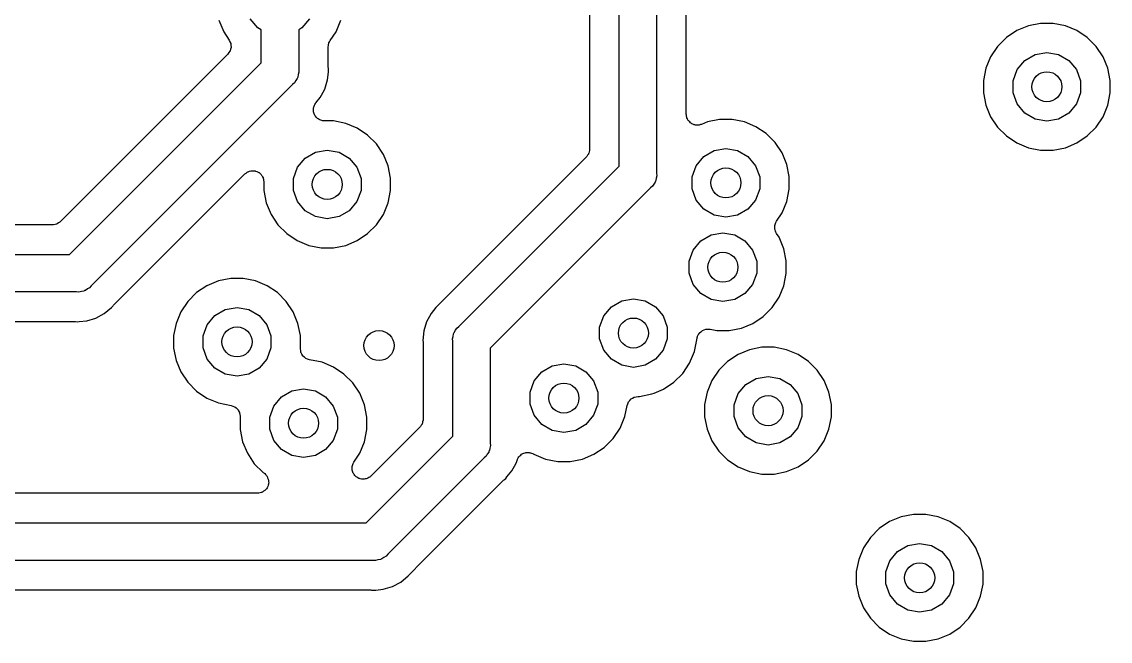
# Model space of a CAD drawing. Extents: x 91.4 to 190.2, y -113.9 to -59.9.
# Drawn here: x 131.74 to 146.46, y -97.3 to -88.92 of the extents above; entities that cross this region are included whole.
import ezdxf

# ---------------------------------------------------------------- set-up
doc = ezdxf.new("R2010")
doc.units = 0
doc.header["$MEASUREMENT"] = 0
doc.layers.add('BLACK', color=7, linetype='CONTINUOUS')

msp = doc.modelspace()

# ---------------------------------------------------------------- linework, layer by layer
at = {"layer": 'BLACK', "linetype": 'CONTINUOUS'}
for p, q in [((139.816, -90.8748), (139.816, -88.0113)), ((140.324, -88.0113), (140.324, -90.9689)), ((139.416, -88.2396), (139.416, -90.647)), ((140.724, -90.1697), (140.724, -88.2396)), ((134.932, -89.0056), (134.828, -88.8821)), ((135.632, -88.8821), (135.528, -89.0056)), ((134.406, -88.9), (134.47, -89.056)), ((134.976, -89.0313), (134.932, -89.0056)), ((134.976, -89.4748), (134.976, -89.0313)), ((135.528, -89.0056), (135.484, -89.0313)), ((135.484, -89.0313), (135.484, -89.5689)), ((135.99, -89.056), (136.054, -88.9)), ((145.194, -89.0404), (145.054, -89.1342)), ((145.35, -88.9757), (145.194, -89.0404)), ((145.516, -88.9428), (145.35, -88.9757)), ((145.684, -88.9428), (145.516, -88.9428)), ((145.85, -88.9757), (145.684, -88.9428)), ((146.006, -89.0404), (145.85, -88.9757)), ((146.146, -89.1342), (146.006, -89.0404)), ((134.47, -89.056), (134.546, -89.1687)), ((134.546, -89.1687), (134.555, -89.1911)), ((135.902, -89.1928), (135.909, -89.1763)), ((135.909, -89.1763), (135.99, -89.056)), ((145.054, -89.1342), (144.934, -89.2536)), ((146.266, -89.2536), (146.146, -89.1342)), ((134.555, -89.3184), (134.541, -89.3381)), ((134.555, -89.1911), (134.566, -89.2132)), ((134.556, -89.3168), (134.555, -89.3184)), ((134.557, -89.3154), (134.556, -89.3168)), ((134.563, -89.2918), (134.557, -89.3154)), ((134.57, -89.2684), (134.563, -89.2918)), ((134.566, -89.2132), (134.566, -89.2149)), ((134.566, -89.2149), (134.567, -89.2164)), ((134.567, -89.2164), (134.568, -89.2408)), ((134.568, -89.2408), (134.57, -89.2651)), ((134.57, -89.2651), (134.57, -89.2667)), ((134.57, -89.2667), (134.57, -89.2684)), ((135.884, -89.2596), (135.887, -89.2419)), ((135.884, -89.5405), (135.884, -89.2596)), ((135.887, -89.2419), (135.888, -89.224)), ((135.888, -89.224), (135.892, -89.2164)), ((135.892, -89.2164), (135.893, -89.2083)), ((135.893, -89.2083), (135.902, -89.1928)), ((144.934, -89.2536), (144.84, -89.394)), ((146.36, -89.394), (146.266, -89.2536)), ((134.527, -89.3581), (132.263, -91.6221)), ((132.385, -92.066), (134.976, -89.4748)), ((134.541, -89.3381), (134.527, -89.3581)), ((144.84, -89.394), (144.776, -89.55)), ((145.198, -89.5679), (145.302, -89.4444)), ((145.302, -89.4444), (145.441, -89.3637)), ((145.441, -89.3637), (145.6, -89.3357)), ((145.6, -89.3357), (145.759, -89.3637)), ((145.759, -89.3637), (145.898, -89.4444)), ((145.898, -89.4444), (146.002, -89.5679)), ((146.424, -89.55), (146.36, -89.394)), ((135.487, -89.6025), (135.478, -89.635)), ((135.484, -89.5689), (135.487, -89.6025)), ((135.875, -89.7082), (135.885, -89.6048)), ((135.885, -89.5478), (135.884, -89.5405)), ((135.885, -89.5552), (135.885, -89.5478)), ((135.887, -89.58), (135.885, -89.5552)), ((135.885, -89.6048), (135.887, -89.58)), ((135.885, -89.6048), (135.885, -89.6048)), ((135.885, -89.6048), (135.885, -89.6048)), ((144.776, -89.55), (144.743, -89.7156)), ((145.143, -89.7194), (145.198, -89.5679)), ((146.002, -89.5679), (146.057, -89.7194)), ((146.457, -89.7156), (146.424, -89.55)), ((135.402, -89.7674), (132.677, -92.4918)), ((135.428, -89.7458), (135.402, -89.7674)), ((135.444, -89.7166), (135.428, -89.7458)), ((135.464, -89.689), (135.444, -89.7166)), ((135.467, -89.678), (135.464, -89.689)), ((135.472, -89.6682), (135.467, -89.678)), ((135.478, -89.635), (135.472, -89.6682)), ((135.837, -89.8315), (135.875, -89.7082)), ((144.743, -89.7156), (144.743, -89.8844)), ((145.143, -89.8806), (145.143, -89.7194)), ((146.057, -89.7194), (146.057, -89.8806)), ((146.457, -89.8844), (146.457, -89.7156)), ((135.776, -89.9451), (135.793, -89.9136)), ((135.793, -89.9136), (135.837, -89.8315)), ((144.743, -89.8844), (144.776, -90.05)), ((145.198, -90.0321), (145.143, -89.8806)), ((146.057, -89.8806), (146.002, -90.0321)), ((146.424, -90.05), (146.457, -89.8844)), ((135.689, -90.0752), (135.691, -90.063)), ((135.691, -90.063), (135.698, -90.0509)), ((135.698, -90.0509), (135.703, -90.0378)), ((135.703, -90.0378), (135.711, -90.0284)), ((135.711, -90.0284), (135.717, -90.0176)), ((135.717, -90.0176), (135.776, -89.9451)), ((144.776, -90.05), (144.84, -90.206)), ((145.302, -90.1556), (145.198, -90.0321)), ((146.002, -90.0321), (145.898, -90.1556)), ((146.36, -90.206), (146.424, -90.05)), ((135.683, -90.1144), (135.685, -90.1007)), ((135.685, -90.1265), (135.683, -90.1144)), ((135.685, -90.0868), (135.689, -90.0752)), ((135.685, -90.1007), (135.685, -90.0868)), ((135.685, -90.1388), (135.685, -90.1265)), ((135.69, -90.1519), (135.685, -90.1388)), ((135.692, -90.1656), (135.69, -90.1519)), ((135.699, -90.1762), (135.692, -90.1656)), ((135.703, -90.1878), (135.699, -90.1762)), ((135.712, -90.1985), (135.703, -90.1878)), ((135.719, -90.2105), (135.712, -90.1985)), ((135.728, -90.2183), (135.719, -90.2105)), ((140.727, -90.1858), (140.724, -90.1697)), ((140.728, -90.2022), (140.727, -90.1858)), ((140.731, -90.2113), (140.728, -90.2022)), ((140.733, -90.221), (140.731, -90.2113)), ((144.84, -90.206), (144.934, -90.3464)), ((145.441, -90.2363), (145.302, -90.1556)), ((145.898, -90.1556), (145.759, -90.2363)), ((146.266, -90.3464), (146.36, -90.206)), ((135.736, -90.2277), (135.728, -90.2183)), ((135.748, -90.2347), (135.736, -90.2277)), ((135.759, -90.2435), (135.748, -90.2347)), ((135.771, -90.2476), (135.759, -90.2435)), ((135.782, -90.2538), (135.771, -90.2476)), ((135.795, -90.2562), (135.782, -90.2538)), ((135.808, -90.2608), (135.795, -90.2562)), ((135.821, -90.2607), (135.808, -90.2608)), ((135.833, -90.2628), (135.821, -90.2607)), ((135.954, -90.2628), (135.833, -90.2628)), ((136.12, -90.2957), (135.954, -90.2628)), ((136.276, -90.3604), (136.12, -90.2957)), ((136.416, -90.4542), (136.276, -90.3604)), ((140.741, -90.2352), (140.733, -90.221)), ((140.747, -90.2503), (140.741, -90.2352)), ((140.754, -90.2576), (140.747, -90.2503)), ((140.759, -90.2661), (140.754, -90.2576)), ((140.772, -90.2766), (140.759, -90.2661)), ((140.783, -90.2887), (140.772, -90.2766)), ((140.791, -90.2933), (140.783, -90.2887)), ((140.799, -90.2996), (140.791, -90.2933)), ((140.814, -90.3052), (140.799, -90.2996)), ((140.829, -90.3128), (140.814, -90.3052)), ((140.839, -90.314), (140.829, -90.3128)), ((140.848, -90.3174), (140.839, -90.314)), ((140.864, -90.3174), (140.848, -90.3174)), ((140.881, -90.3196), (140.864, -90.3174)), ((140.89, -90.3174), (140.881, -90.3196)), ((140.9, -90.3174), (140.89, -90.3174)), ((140.915, -90.3118), (140.9, -90.3174)), ((140.931, -90.3083), (140.915, -90.3118)), ((141.01, -90.2757), (140.931, -90.3083)), ((141.176, -90.2428), (141.01, -90.2757)), ((141.344, -90.2428), (141.176, -90.2428)), ((141.51, -90.2757), (141.344, -90.2428)), ((141.666, -90.3404), (141.51, -90.2757)), ((141.806, -90.4342), (141.666, -90.3404)), ((144.934, -90.3464), (145.054, -90.4658)), ((145.6, -90.2643), (145.441, -90.2363)), ((145.759, -90.2363), (145.6, -90.2643)), ((146.146, -90.4658), (146.266, -90.3464)), ((136.536, -90.5736), (136.416, -90.4542)), ((141.926, -90.5536), (141.806, -90.4342)), ((145.054, -90.4658), (145.194, -90.5596)), ((146.006, -90.5596), (146.146, -90.4658)), ((135.711, -90.6837), (135.87, -90.6557)), ((135.87, -90.6557), (136.029, -90.6837)), ((136.63, -90.714), (136.536, -90.5736)), ((139.416, -90.647), (139.415, -90.6535)), ((139.415, -90.6535), (139.415, -90.66)), ((141.101, -90.6637), (141.26, -90.6357)), ((141.26, -90.6357), (141.419, -90.6637)), ((142.02, -90.694), (141.926, -90.5536)), ((145.194, -90.5596), (145.35, -90.6243)), ((145.35, -90.6243), (145.516, -90.6572)), ((145.516, -90.6572), (145.684, -90.6572)), ((145.684, -90.6572), (145.85, -90.6243)), ((145.85, -90.6243), (146.006, -90.5596)), ((135.468, -90.8879), (135.572, -90.7644)), ((135.572, -90.7644), (135.711, -90.6837)), ((136.029, -90.6837), (136.168, -90.7644)), ((136.168, -90.7644), (136.272, -90.8879)), ((136.694, -90.87), (136.63, -90.714)), ((139.372, -90.753), (137.385, -92.7396)), ((139.376, -90.7476), (139.372, -90.753)), ((139.381, -90.7434), (139.376, -90.7476)), ((139.391, -90.7264), (139.381, -90.7434)), ((139.402, -90.7104), (139.391, -90.7264)), ((139.404, -90.704), (139.402, -90.7104)), ((139.407, -90.6983), (139.404, -90.704)), ((139.41, -90.679), (139.407, -90.6983)), ((139.415, -90.66), (139.41, -90.679)), ((140.858, -90.8679), (140.962, -90.7444)), ((140.962, -90.7444), (141.101, -90.6637)), ((141.419, -90.6637), (141.558, -90.7444)), ((141.558, -90.7444), (141.662, -90.8679)), ((142.084, -90.85), (142.02, -90.694)), ((134.788, -90.9543), (134.794, -90.9521)), ((134.794, -90.9521), (134.799, -90.9483)), ((134.799, -90.9483), (134.818, -90.9432)), ((134.818, -90.9432), (134.837, -90.9365)), ((134.837, -90.9365), (134.843, -90.9365)), ((134.843, -90.9365), (134.85, -90.9348)), ((134.85, -90.9348), (134.869, -90.9365)), ((134.869, -90.9365), (134.889, -90.9365)), ((134.889, -90.9365), (134.895, -90.9388)), ((134.895, -90.9388), (134.902, -90.9393)), ((134.902, -90.9393), (134.919, -90.9476)), ((134.919, -90.9476), (134.938, -90.9543)), ((135.413, -91.0394), (135.468, -90.8879)), ((136.272, -90.8879), (136.327, -91.0394)), ((136.727, -91.0356), (136.694, -90.87)), ((137.648, -93.0426), (139.816, -90.8748)), ((140.803, -91.0194), (140.858, -90.8679)), ((141.662, -90.8679), (141.717, -91.0194)), ((142.117, -91.0156), (142.084, -90.85)), ((132.98, -92.7545), (134.757, -90.9782)), ((134.757, -90.9782), (134.773, -90.9669)), ((134.773, -90.9669), (134.788, -90.9543)), ((134.938, -90.9543), (134.943, -90.9586)), ((134.943, -90.9586), (134.949, -90.9614)), ((134.949, -90.9614), (134.963, -90.9752)), ((134.963, -90.9752), (134.978, -90.9878)), ((134.978, -90.9878), (134.981, -90.9935)), ((134.981, -90.9935), (134.986, -90.9982)), ((134.986, -90.9982), (134.994, -91.0159)), ((134.994, -91.0159), (135.004, -91.0329)), ((135.004, -91.0329), (135.005, -91.0394)), ((135.005, -91.0394), (135.008, -91.0454)), ((135.008, -91.0454), (135.009, -91.0649)), ((135.009, -91.0649), (135.013, -91.0842)), ((135.013, -91.0842), (135.013, -91.2044)), ((135.413, -91.2006), (135.413, -91.0394)), ((136.327, -91.0394), (136.327, -91.2006)), ((136.727, -91.2044), (136.727, -91.0356)), ((140.304, -91.089), (140.284, -91.1166)), ((140.307, -91.078), (140.304, -91.089)), ((140.312, -91.0682), (140.307, -91.078)), ((140.318, -91.035), (140.312, -91.0682)), ((140.327, -91.0025), (140.318, -91.035)), ((140.324, -90.9689), (140.327, -91.0025)), ((140.803, -91.1806), (140.803, -91.0194)), ((141.717, -91.0194), (141.717, -91.1806)), ((142.117, -91.1844), (142.117, -91.0156)), ((135.013, -91.2044), (135.046, -91.37)), ((135.468, -91.3521), (135.413, -91.2006)), ((136.327, -91.2006), (136.272, -91.3521)), ((136.694, -91.37), (136.727, -91.2044)), ((140.242, -91.1674), (138.074, -93.3352)), ((140.268, -91.1458), (140.242, -91.1674)), ((140.284, -91.1166), (140.268, -91.1458)), ((140.858, -91.3321), (140.803, -91.1806)), ((141.717, -91.1806), (141.662, -91.3321)), ((142.084, -91.35), (142.117, -91.1844)), ((135.046, -91.37), (135.11, -91.526)), ((135.572, -91.4756), (135.468, -91.3521)), ((136.272, -91.3521), (136.168, -91.4756)), ((136.63, -91.526), (136.694, -91.37)), ((140.962, -91.4556), (140.858, -91.3321)), ((141.662, -91.3321), (141.558, -91.4556)), ((142.02, -91.506), (142.084, -91.35)), ((135.11, -91.526), (135.204, -91.6664)), ((135.711, -91.5563), (135.572, -91.4756)), ((136.168, -91.4756), (136.029, -91.5563)), ((136.536, -91.6664), (136.63, -91.526)), ((141.101, -91.5363), (140.962, -91.4556)), ((141.26, -91.5643), (141.101, -91.5363)), ((141.419, -91.5363), (141.26, -91.5643)), ((141.558, -91.4556), (141.419, -91.5363)), ((141.946, -91.6166), (142.02, -91.506)), ((132.157, -91.666), (129.031, -91.666)), ((132.163, -91.6649), (132.157, -91.666)), ((132.17, -91.6654), (132.163, -91.6649)), ((132.189, -91.6604), (132.17, -91.6654)), ((132.208, -91.657), (132.189, -91.6604)), ((132.214, -91.6537), (132.208, -91.657)), ((132.22, -91.6519), (132.214, -91.6537)), ((132.236, -91.6407), (132.22, -91.6519)), ((132.253, -91.6309), (132.236, -91.6407)), ((132.258, -91.6259), (132.253, -91.6309)), ((132.263, -91.6221), (132.258, -91.6259)), ((135.204, -91.6664), (135.324, -91.7858)), ((135.87, -91.5843), (135.711, -91.5563)), ((136.029, -91.5563), (135.87, -91.5843)), ((136.416, -91.7858), (136.536, -91.6664)), ((141.921, -91.6836), (141.924, -91.6741)), ((141.922, -91.6999), (141.921, -91.6836)), ((141.924, -91.6741), (141.925, -91.6643)), ((141.925, -91.6643), (141.931, -91.6493)), ((141.931, -91.6493), (141.936, -91.6336)), ((141.936, -91.6336), (141.942, -91.6256)), ((141.942, -91.6256), (141.946, -91.6166)), ((135.324, -91.7858), (135.464, -91.8796)), ((136.276, -91.8796), (136.416, -91.7858)), ((140.922, -91.8844), (141.061, -91.8037)), ((141.061, -91.8037), (141.22, -91.7757)), ((141.22, -91.7757), (141.379, -91.8037)), ((141.379, -91.8037), (141.518, -91.8844)), ((141.921, -91.7163), (141.922, -91.6999)), ((141.924, -91.7257), (141.921, -91.7163)), ((141.925, -91.7356), (141.924, -91.7257)), ((141.931, -91.7506), (141.925, -91.7356)), ((141.936, -91.7663), (141.931, -91.7506)), ((141.942, -91.7742), (141.936, -91.7663)), ((141.946, -91.7833), (141.942, -91.7742)), ((141.98, -91.834), (141.946, -91.7833)), ((142.044, -91.99), (141.98, -91.834)), ((135.464, -91.8796), (135.62, -91.9443)), ((135.62, -91.9443), (135.786, -91.9772)), ((135.786, -91.9772), (135.954, -91.9772)), ((135.954, -91.9772), (136.12, -91.9443)), ((136.12, -91.9443), (136.276, -91.8796)), ((140.818, -92.0079), (140.922, -91.8844)), ((141.518, -91.8844), (141.622, -92.0079)), ((115.865, -92.066), (132.385, -92.066)), ((140.763, -92.1594), (140.818, -92.0079)), ((141.622, -92.0079), (141.677, -92.1594)), ((142.077, -92.1556), (142.044, -91.99)), ((140.763, -92.3206), (140.763, -92.1594)), ((141.677, -92.1594), (141.677, -92.3206)), ((142.077, -92.3244), (142.077, -92.1556)), ((134.4, -92.4257), (134.244, -92.4904)), ((134.566, -92.3928), (134.4, -92.4257)), ((134.734, -92.3928), (134.566, -92.3928)), ((134.9, -92.4257), (134.734, -92.3928)), ((135.056, -92.4904), (134.9, -92.4257)), ((140.818, -92.4721), (140.763, -92.3206)), ((141.677, -92.3206), (141.622, -92.4721)), ((142.044, -92.49), (142.077, -92.3244)), ((132.545, -92.5682), (132.512, -92.5769)), ((132.578, -92.5624), (132.545, -92.5682)), ((132.588, -92.5567), (132.578, -92.5624)), ((132.599, -92.5538), (132.588, -92.5567)), ((132.627, -92.5344), (132.599, -92.5538)), ((132.656, -92.5176), (132.627, -92.5344)), ((132.677, -92.4918), (132.656, -92.5176)), ((134.244, -92.4904), (134.104, -92.5842)), ((135.196, -92.5842), (135.056, -92.4904)), ((140.922, -92.5956), (140.818, -92.4721)), ((141.622, -92.4721), (141.518, -92.5956)), ((141.98, -92.646), (142.044, -92.49)), ((132.479, -92.574), (115.771, -92.574)), ((132.512, -92.5769), (132.479, -92.574)), ((133.984, -92.7036), (133.89, -92.844)), ((134.104, -92.5842), (133.984, -92.7036)), ((135.316, -92.7036), (135.196, -92.5842)), ((135.41, -92.844), (135.316, -92.7036)), ((139.712, -92.7744), (139.851, -92.6937)), ((139.851, -92.6937), (140.01, -92.6657)), ((140.01, -92.6657), (140.169, -92.6937)), ((140.169, -92.6937), (140.308, -92.7744)), ((141.061, -92.6763), (140.922, -92.5956)), ((141.22, -92.7043), (141.061, -92.6763)), ((141.379, -92.6763), (141.22, -92.7043)), ((141.518, -92.5956), (141.379, -92.6763)), ((141.886, -92.7864), (141.98, -92.646)), ((132.741, -92.9271), (132.855, -92.8664)), ((132.855, -92.8664), (132.955, -92.7847)), ((132.955, -92.7847), (132.97, -92.7654)), ((132.97, -92.7654), (132.976, -92.7606)), ((132.976, -92.7606), (132.98, -92.7545)), ((133.89, -92.844), (133.826, -93)), ((134.352, -92.8944), (134.491, -92.8137)), ((134.491, -92.8137), (134.65, -92.7857)), ((134.65, -92.7857), (134.809, -92.8137)), ((134.809, -92.8137), (134.948, -92.8944)), ((135.474, -93), (135.41, -92.844)), ((137.274, -92.8649), (137.213, -92.9785)), ((137.34, -92.7846), (137.274, -92.8649)), ((137.355, -92.7653), (137.34, -92.7846)), ((137.34, -92.7846), (137.34, -92.7846)), ((137.375, -92.7495), (137.355, -92.7653)), ((137.379, -92.7439), (137.375, -92.7495)), ((137.385, -92.7396), (137.379, -92.7439)), ((139.608, -92.8979), (139.712, -92.7744)), ((140.308, -92.7744), (140.412, -92.8979)), ((141.766, -92.9058), (141.886, -92.7864)), ((126.675, -92.974), (132.451, -92.974)), ((132.451, -92.974), (132.458, -92.9753)), ((132.458, -92.9753), (132.465, -92.9747)), ((132.465, -92.9747), (132.49, -92.9772)), ((132.49, -92.9772), (132.515, -92.9747)), ((132.515, -92.9747), (132.618, -92.9645)), ((132.515, -92.9747), (132.515, -92.9747)), ((132.515, -92.9747), (132.515, -92.9747)), ((132.618, -92.9645), (132.741, -92.9271)), ((133.826, -93), (133.793, -93.1656)), ((134.248, -93.0179), (134.352, -92.8944)), ((134.948, -92.8944), (135.052, -93.0179)), ((135.507, -93.1656), (135.474, -93)), ((137.213, -92.9785), (137.175, -93.1018)), ((139.553, -93.0494), (139.608, -92.8979)), ((140.412, -92.8979), (140.467, -93.0494)), ((141.47, -93.0643), (141.626, -92.9996)), ((141.626, -92.9996), (141.766, -92.9058)), ((134.193, -93.1694), (134.248, -93.0179)), ((135.052, -93.0179), (135.107, -93.1694)), ((137.175, -93.1018), (137.163, -93.23)), ((137.572, -93.175), (137.578, -93.1418)), ((137.578, -93.1418), (137.583, -93.132)), ((137.583, -93.132), (137.586, -93.121)), ((137.586, -93.121), (137.606, -93.0934)), ((137.606, -93.0934), (137.622, -93.0642)), ((137.622, -93.0642), (137.648, -93.0426)), ((139.553, -93.2106), (139.553, -93.0494)), ((140.467, -93.0494), (140.467, -93.2106)), ((140.877, -93.1722), (140.887, -93.1564)), ((140.887, -93.1564), (140.889, -93.1514)), ((140.889, -93.1514), (140.892, -93.1478)), ((140.892, -93.1478), (140.902, -93.1302)), ((140.902, -93.1302), (140.904, -93.1291)), ((140.904, -93.1277), (140.922, -93.1133)), ((140.904, -93.1291), (140.904, -93.1277)), ((140.922, -93.1133), (140.923, -93.1122)), ((140.923, -93.1122), (140.924, -93.1116)), ((140.924, -93.1116), (140.942, -93.0967)), ((140.942, -93.0967), (140.944, -93.0961)), ((140.944, -93.0961), (140.945, -93.0951)), ((140.945, -93.0951), (140.968, -93.0872)), ((140.968, -93.0872), (140.991, -93.0789)), ((140.991, -93.0789), (140.993, -93.0789)), ((140.993, -93.0789), (140.994, -93.0783)), ((140.994, -93.0783), (141.019, -93.0789)), ((141.019, -93.0789), (141.043, -93.0789)), ((141.043, -93.0789), (141.045, -93.0794)), ((141.045, -93.0794), (141.046, -93.0795)), ((141.046, -93.0795), (141.136, -93.0972)), ((141.136, -93.0972), (141.304, -93.0972)), ((141.304, -93.0972), (141.47, -93.0643)), ((133.793, -93.1656), (133.793, -93.3344)), ((134.193, -93.3306), (134.193, -93.1694)), ((135.107, -93.1694), (135.107, -93.3306)), ((135.507, -93.3444), (135.507, -93.1656)), ((137.163, -93.23), (137.165, -93.2548)), ((137.165, -93.2548), (137.165, -93.2622)), ((137.165, -93.2622), (137.166, -93.2695)), ((137.166, -93.2695), (137.166, -94.297)), ((137.563, -93.2075), (137.572, -93.175)), ((137.566, -93.2411), (137.563, -93.2075)), ((137.566, -94.5248), (137.566, -93.2411)), ((139.608, -93.3621), (139.553, -93.2106)), ((140.467, -93.2106), (140.412, -93.3621)), ((140.834, -93.38), (140.87, -93.1999)), ((140.87, -93.1999), (140.873, -93.1914)), ((140.873, -93.1914), (140.876, -93.1753)), ((140.876, -93.1753), (140.877, -93.1739)), ((140.877, -93.1739), (140.877, -93.1722)), ((133.793, -93.3344), (133.826, -93.5)), ((134.248, -93.4821), (134.193, -93.3306)), ((135.107, -93.3306), (135.052, -93.4821)), ((135.511, -93.3685), (135.507, -93.3444)), ((135.515, -93.3926), (135.511, -93.3685)), ((135.516, -93.3941), (135.515, -93.3926)), ((135.516, -93.3957), (135.516, -93.3941)), ((135.528, -93.4169), (135.516, -93.3957)), ((135.54, -93.4383), (135.528, -93.4169)), ((135.541, -93.4394), (135.54, -93.4383)), ((135.542, -93.4408), (135.541, -93.4394)), ((135.561, -93.4565), (135.542, -93.4408)), ((138.074, -93.3352), (138.074, -94.6189)), ((139.712, -93.4856), (139.608, -93.3621)), ((140.412, -93.3621), (140.308, -93.4856)), ((140.77, -93.536), (140.834, -93.38)), ((141.424, -93.4204), (141.284, -93.5142)), ((141.58, -93.3557), (141.424, -93.4204)), ((141.746, -93.3228), (141.58, -93.3557)), ((141.914, -93.3228), (141.746, -93.3228)), ((142.08, -93.3557), (141.914, -93.3228)), ((142.236, -93.4204), (142.08, -93.3557)), ((142.376, -93.5142), (142.236, -93.4204)), ((133.826, -93.5), (133.89, -93.656)), ((134.352, -93.6056), (134.248, -93.4821)), ((135.052, -93.4821), (134.948, -93.6056)), ((135.579, -93.4726), (135.561, -93.4565)), ((135.581, -93.4732), (135.579, -93.4726)), ((135.582, -93.4743), (135.581, -93.4732)), ((135.605, -93.4827), (135.582, -93.4743)), ((135.628, -93.4915), (135.605, -93.4827)), ((135.8, -93.5257), (135.628, -93.4915)), ((135.956, -93.5904), (135.8, -93.5257)), ((136.096, -93.6842), (135.956, -93.5904)), ((138.772, -93.6544), (138.911, -93.5737)), ((138.911, -93.5737), (139.07, -93.5457)), ((139.07, -93.5457), (139.229, -93.5737)), ((139.229, -93.5737), (139.368, -93.6544)), ((139.851, -93.5663), (139.712, -93.4856)), ((140.01, -93.5943), (139.851, -93.5663)), ((140.169, -93.5663), (140.01, -93.5943)), ((140.308, -93.4856), (140.169, -93.5663)), ((140.676, -93.6764), (140.77, -93.536)), ((141.284, -93.5142), (141.164, -93.6336)), ((142.496, -93.6336), (142.376, -93.5142)), ((133.89, -93.656), (133.984, -93.7964)), ((134.491, -93.6863), (134.352, -93.6056)), ((134.65, -93.7143), (134.491, -93.6863)), ((134.809, -93.6863), (134.65, -93.7143)), ((134.948, -93.6056), (134.809, -93.6863)), ((136.216, -93.8036), (136.096, -93.6842)), ((138.668, -93.7779), (138.772, -93.6544)), ((139.368, -93.6544), (139.472, -93.7779)), ((140.556, -93.7958), (140.676, -93.6764)), ((141.164, -93.6336), (141.07, -93.774)), ((141.532, -93.8244), (141.671, -93.7437)), ((141.671, -93.7437), (141.83, -93.7157)), ((141.83, -93.7157), (141.989, -93.7437)), ((141.989, -93.7437), (142.128, -93.8244)), ((142.59, -93.774), (142.496, -93.6336)), ((133.984, -93.7964), (134.104, -93.9158)), ((135.391, -93.9137), (135.55, -93.8857)), ((135.55, -93.8857), (135.709, -93.9137)), ((136.31, -93.944), (136.216, -93.8036)), ((138.613, -93.9294), (138.668, -93.7779)), ((139.472, -93.7779), (139.527, -93.9294)), ((140.289, -93.9422), (140.416, -93.8896)), ((140.416, -93.8896), (140.556, -93.7958)), ((141.07, -93.774), (141.006, -93.93)), ((141.428, -93.9479), (141.532, -93.8244)), ((142.128, -93.8244), (142.232, -93.9479)), ((142.616, -93.8382), (142.59, -93.774)), ((142.654, -93.93), (142.616, -93.8382)), ((134.104, -93.9158), (134.244, -94.0096)), ((134.244, -94.0096), (134.4, -94.0743)), ((135.148, -94.1179), (135.252, -93.9944)), ((135.252, -93.9944), (135.391, -93.9137)), ((135.709, -93.9137), (135.848, -93.9944)), ((135.848, -93.9944), (135.952, -94.1179)), ((136.374, -94.1), (136.31, -93.944)), ((138.613, -94.0906), (138.613, -93.9294)), ((139.527, -93.9294), (139.527, -94.0906)), ((139.943, -94.0594), (139.96, -94.041)), ((139.96, -94.041), (139.975, -94.0223)), ((139.975, -94.0223), (139.977, -94.0215)), ((139.977, -94.0215), (139.978, -94.0202)), ((139.978, -94.0202), (139.999, -94.0085)), ((139.999, -94.0085), (140.02, -93.9962)), ((140.02, -93.9962), (140.022, -93.996)), ((140.022, -93.996), (140.023, -93.9952)), ((140.023, -93.9952), (140.048, -93.9914)), ((140.048, -93.9914), (140.072, -93.9872)), ((140.072, -93.9872), (140.094, -93.9872)), ((140.094, -93.9872), (140.26, -93.9543)), ((140.26, -93.9543), (140.289, -93.9422)), ((141.006, -93.93), (140.973, -94.0956)), ((141.373, -94.0994), (141.428, -93.9479)), ((142.232, -93.9479), (142.287, -94.0994)), ((142.687, -94.0956), (142.654, -93.93)), ((134.4, -94.0743), (134.572, -94.1085)), ((134.572, -94.1085), (134.595, -94.1174)), ((134.595, -94.1174), (134.618, -94.1257)), ((134.618, -94.1257), (134.619, -94.1268)), ((134.619, -94.1268), (134.621, -94.1274)), ((134.621, -94.1274), (134.639, -94.1435)), ((134.639, -94.1435), (134.658, -94.1592)), ((134.658, -94.1592), (134.659, -94.1606)), ((134.659, -94.1606), (134.66, -94.1617)), ((134.66, -94.1617), (134.672, -94.1831)), ((134.672, -94.1831), (134.684, -94.2043)), ((135.093, -94.2694), (135.148, -94.1179)), ((135.952, -94.1179), (136.007, -94.2694)), ((136.407, -94.2656), (136.374, -94.1)), ((138.668, -94.2421), (138.613, -94.0906)), ((139.527, -94.0906), (139.472, -94.2421)), ((139.894, -94.26), (139.925, -94.1079)), ((139.925, -94.1079), (139.933, -94.0852)), ((139.933, -94.0852), (139.942, -94.0622)), ((139.942, -94.0622), (139.943, -94.0609)), ((139.943, -94.0609), (139.943, -94.0594)), ((140.973, -94.0956), (140.973, -94.2644)), ((141.373, -94.2606), (141.373, -94.0994)), ((142.287, -94.0994), (142.287, -94.2606)), ((142.687, -94.2644), (142.687, -94.0956)), ((134.684, -94.2043), (134.684, -94.2059)), ((134.684, -94.2059), (134.685, -94.2074)), ((134.685, -94.2074), (134.689, -94.2315)), ((134.689, -94.2315), (134.693, -94.2556)), ((134.693, -94.2556), (134.693, -94.4344)), ((135.093, -94.4306), (135.093, -94.2694)), ((136.007, -94.2694), (136.007, -94.4306)), ((136.407, -94.4344), (136.407, -94.2656)), ((137.16, -94.329), (137.157, -94.3483)), ((137.165, -94.31), (137.16, -94.329)), ((137.166, -94.297), (137.165, -94.3035)), ((137.165, -94.3035), (137.165, -94.31)), ((138.772, -94.3656), (138.668, -94.2421)), ((139.472, -94.2421), (139.368, -94.3656)), ((139.83, -94.416), (139.894, -94.26)), ((140.973, -94.2644), (141.006, -94.43)), ((141.428, -94.4121), (141.373, -94.2606)), ((142.287, -94.2606), (142.232, -94.4121)), ((142.654, -94.43), (142.687, -94.2644)), ((134.693, -94.4344), (134.726, -94.6)), ((135.148, -94.5821), (135.093, -94.4306)), ((136.007, -94.4306), (135.952, -94.5821)), ((136.374, -94.6), (136.407, -94.4344)), ((137.122, -94.403), (136.461, -95.0637)), ((137.126, -94.3976), (137.122, -94.403)), ((137.131, -94.3934), (137.126, -94.3976)), ((137.141, -94.3764), (137.131, -94.3934)), ((137.152, -94.3604), (137.141, -94.3764)), ((137.154, -94.354), (137.152, -94.3604)), ((137.157, -94.3483), (137.154, -94.354)), ((138.911, -94.4463), (138.772, -94.3656)), ((139.07, -94.4743), (138.911, -94.4463)), ((139.229, -94.4463), (139.07, -94.4743)), ((139.368, -94.3656), (139.229, -94.4463)), ((139.736, -94.5564), (139.83, -94.416)), ((141.006, -94.43), (141.07, -94.586)), ((141.532, -94.5356), (141.428, -94.4121)), ((142.232, -94.4121), (142.128, -94.5356)), ((142.59, -94.586), (142.654, -94.43)), ((134.726, -94.6), (134.79, -94.756)), ((135.252, -94.7056), (135.148, -94.5821)), ((135.952, -94.5821), (135.848, -94.7056)), ((136.31, -94.756), (136.374, -94.6)), ((136.395, -95.696), (137.566, -94.5248)), ((138.074, -94.6189), (138.077, -94.6525)), ((139.616, -94.6758), (139.736, -94.5564)), ((141.07, -94.586), (141.164, -94.7264)), ((141.671, -94.6163), (141.532, -94.5356)), ((141.83, -94.6443), (141.671, -94.6163)), ((141.989, -94.6163), (141.83, -94.6443)), ((142.128, -94.5356), (141.989, -94.6163)), ((142.496, -94.7264), (142.59, -94.586)), ((134.79, -94.756), (134.884, -94.8964)), ((135.391, -94.7863), (135.252, -94.7056)), ((135.848, -94.7056), (135.709, -94.7863)), ((136.231, -94.8743), (136.31, -94.756)), ((138.034, -94.7666), (138.018, -94.7958)), ((138.054, -94.739), (138.034, -94.7666)), ((138.057, -94.728), (138.054, -94.739)), ((138.062, -94.7182), (138.057, -94.728)), ((138.068, -94.685), (138.062, -94.7182)), ((138.077, -94.6525), (138.068, -94.685)), ((138.472, -94.7903), (138.486, -94.7801)), ((138.486, -94.7801), (138.498, -94.7684)), ((138.498, -94.7684), (138.506, -94.7648)), ((138.506, -94.7648), (138.514, -94.7595)), ((138.514, -94.7595), (138.53, -94.7547)), ((138.53, -94.7547), (138.546, -94.7479)), ((138.546, -94.7479), (138.555, -94.7474)), ((138.555, -94.7474), (138.564, -94.7449)), ((138.564, -94.7449), (138.581, -94.746)), ((138.581, -94.746), (138.598, -94.7451)), ((138.598, -94.7451), (138.607, -94.7477)), ((138.607, -94.7477), (138.616, -94.7483)), ((138.616, -94.7483), (138.631, -94.7552)), ((138.631, -94.7552), (138.648, -94.7602)), ((138.648, -94.7602), (138.655, -94.7656)), ((138.655, -94.7656), (138.663, -94.7693)), ((138.663, -94.7693), (138.664, -94.7696)), ((138.664, -94.7696), (138.82, -94.8343)), ((139.32, -94.8343), (139.476, -94.7696)), ((139.476, -94.7696), (139.616, -94.6758)), ((141.164, -94.7264), (141.284, -94.8458)), ((142.376, -94.8458), (142.496, -94.7264)), ((134.884, -94.8964), (135.004, -95.0158)), ((135.55, -94.8143), (135.391, -94.7863)), ((135.709, -94.7863), (135.55, -94.8143)), ((136.209, -94.9334), (136.21, -94.922)), ((136.21, -94.922), (136.216, -94.9085)), ((136.216, -94.9085), (136.219, -94.8942)), ((136.219, -94.8942), (136.226, -94.8848)), ((136.226, -94.8848), (136.231, -94.8743)), ((137.992, -94.8174), (136.687, -96.1218)), ((138.018, -94.7958), (137.992, -94.8174)), ((138.401, -94.9313), (138.427, -94.8815)), ((138.427, -94.8815), (138.437, -94.8505)), ((138.437, -94.8505), (138.441, -94.8424)), ((138.441, -94.8424), (138.443, -94.8336)), ((138.443, -94.8336), (138.452, -94.8193)), ((138.452, -94.8193), (138.46, -94.804)), ((138.46, -94.804), (138.467, -94.7978)), ((138.467, -94.7978), (138.472, -94.7903)), ((138.82, -94.8343), (138.986, -94.8672)), ((138.986, -94.8672), (139.154, -94.8672)), ((139.154, -94.8672), (139.32, -94.8343)), ((141.284, -94.8458), (141.424, -94.9396)), ((142.236, -94.9396), (142.376, -94.8458)), ((135.004, -95.0158), (135.012, -95.0213)), ((135.012, -95.0213), (135.018, -95.027)), ((135.018, -95.027), (135.025, -95.0311)), ((135.025, -95.0311), (135.036, -95.0449)), ((135.036, -95.0449), (135.049, -95.0573)), ((135.049, -95.0573), (135.053, -95.0647)), ((135.053, -95.0647), (135.058, -95.071)), ((135.058, -95.071), (135.064, -95.0879)), ((136.206, -94.9446), (136.209, -94.9334)), ((136.207, -94.9592), (136.206, -94.9446)), ((136.206, -94.974), (136.207, -94.9592)), ((136.209, -94.985), (136.206, -94.974)), ((136.21, -94.9965), (136.209, -94.985)), ((136.217, -95.0098), (136.21, -94.9965)), ((136.221, -95.024), (136.217, -95.0098)), ((136.228, -95.0332), (136.221, -95.024)), ((136.232, -95.0437), (136.228, -95.0332)), ((136.243, -95.0541), (136.232, -95.0437)), ((136.252, -95.066), (136.243, -95.0541)), ((136.261, -95.0724), (136.252, -95.066)), ((136.269, -95.0805), (136.261, -95.0724)), ((136.452, -95.0703), (136.444, -95.0786)), ((136.461, -95.0637), (136.452, -95.0703)), ((138.3, -95.0754), (138.366, -94.9951)), ((138.366, -94.9951), (138.401, -94.9313)), ((138.401, -94.9313), (138.401, -94.9313)), ((141.424, -94.9396), (141.58, -95.0043)), ((141.58, -95.0043), (141.746, -95.0372)), ((141.746, -95.0372), (141.914, -95.0372)), ((141.914, -95.0372), (142.08, -95.0043)), ((142.08, -95.0043), (142.236, -94.9396)), ((135.058, -95.221), (135.047, -95.2348)), ((135.061, -95.2133), (135.058, -95.221)), ((135.066, -95.2064), (135.061, -95.2133)), ((135.064, -95.0879), (135.072, -95.104)), ((135.07, -95.1889), (135.066, -95.2064)), ((135.076, -95.172), (135.07, -95.1889)), ((135.072, -95.104), (135.073, -95.1122)), ((135.073, -95.1122), (135.076, -95.12)), ((135.076, -95.12), (135.076, -95.1379)), ((135.076, -95.1379), (135.078, -95.1558)), ((135.078, -95.1558), (135.076, -95.1638)), ((135.076, -95.1638), (135.076, -95.172)), ((136.283, -95.0867), (136.269, -95.0805)), ((136.295, -95.0949), (136.283, -95.0867)), ((136.306, -95.0977), (136.295, -95.0949)), ((136.317, -95.1025), (136.306, -95.0977)), ((136.331, -95.1038), (136.317, -95.1025)), ((136.346, -95.1073), (136.331, -95.1038)), ((136.357, -95.1061), (136.346, -95.1073)), ((136.368, -95.1071), (136.357, -95.1061)), ((136.383, -95.1032), (136.368, -95.1071)), ((136.397, -95.1016), (136.383, -95.1032)), ((136.408, -95.0966), (136.397, -95.1016)), ((136.419, -95.0936), (136.408, -95.0966)), ((136.431, -95.0851), (136.419, -95.0936)), ((136.444, -95.0786), (136.431, -95.0851)), ((137.14, -96.2347), (138.255, -95.1204)), ((138.255, -95.1204), (138.261, -95.1161)), ((138.261, -95.1161), (138.265, -95.1105)), ((138.265, -95.1105), (138.285, -95.0947)), ((138.285, -95.0947), (138.3, -95.0754)), ((138.3, -95.0754), (138.3, -95.0754)), ((134.928, -95.296), (129.346, -95.296)), ((134.936, -95.2946), (134.928, -95.296)), ((134.945, -95.2951), (134.936, -95.2946)), ((134.962, -95.2901), (134.945, -95.2951)), ((134.98, -95.287), (134.962, -95.2901)), ((134.987, -95.2828), (134.98, -95.287)), ((134.995, -95.2805), (134.987, -95.2828)), ((135.009, -95.2699), (134.995, -95.2805)), ((135.025, -95.2609), (135.009, -95.2699)), ((135.03, -95.2546), (135.025, -95.2609)), ((135.037, -95.2497), (135.03, -95.2546)), ((135.047, -95.2348), (135.037, -95.2497)), ((143.63, -95.6157), (143.474, -95.6804)), ((143.796, -95.5828), (143.63, -95.6157)), ((143.964, -95.5828), (143.796, -95.5828)), ((144.13, -95.6157), (143.964, -95.5828)), ((144.286, -95.6804), (144.13, -95.6157)), ((116.515, -95.696), (136.395, -95.696)), ((143.334, -95.7742), (143.214, -95.8936)), ((143.474, -95.6804), (143.334, -95.7742)), ((144.426, -95.7742), (144.286, -95.6804)), ((144.546, -95.8936), (144.426, -95.7742)), ((143.214, -95.8936), (143.12, -96.034)), ((144.64, -96.034), (144.546, -95.8936)), ((143.12, -96.034), (143.056, -96.19)), ((143.478, -96.2079), (143.582, -96.0844)), ((143.582, -96.0844), (143.721, -96.0037)), ((143.721, -96.0037), (143.88, -95.9757)), ((143.88, -95.9757), (144.039, -96.0037)), ((144.039, -96.0037), (144.178, -96.0844)), ((144.178, -96.0844), (144.282, -96.2079)), ((144.704, -96.19), (144.64, -96.034)), ((136.489, -96.204), (116.421, -96.204)), ((136.522, -96.2069), (136.489, -96.204)), ((136.555, -96.1982), (136.522, -96.2069)), ((136.588, -96.1924), (136.555, -96.1982)), ((136.598, -96.1867), (136.588, -96.1924)), ((136.609, -96.1838), (136.598, -96.1867)), ((136.637, -96.1644), (136.609, -96.1838)), ((136.666, -96.1476), (136.637, -96.1644)), ((136.687, -96.1218), (136.666, -96.1476)), ((136.99, -96.3845), (137.14, -96.2347)), ((143.056, -96.19), (143.023, -96.3556)), ((143.423, -96.3594), (143.478, -96.2079)), ((144.282, -96.2079), (144.337, -96.3594)), ((144.737, -96.3556), (144.704, -96.19)), ((136.965, -96.4147), (136.98, -96.3954)), ((136.98, -96.3954), (136.986, -96.3906)), ((136.986, -96.3906), (136.99, -96.3845)), ((143.023, -96.3556), (143.023, -96.5244)), ((143.423, -96.5206), (143.423, -96.3594)), ((144.337, -96.3594), (144.337, -96.5206)), ((144.737, -96.5244), (144.737, -96.3556)), ((136.751, -96.5571), (136.865, -96.4964)), ((136.865, -96.4964), (136.965, -96.4147)), ((143.023, -96.5244), (143.056, -96.69)), ((143.478, -96.6721), (143.423, -96.5206)), ((144.337, -96.5206), (144.282, -96.6721)), ((144.704, -96.69), (144.737, -96.5244)), ((126.796, -96.604), (136.461, -96.604)), ((136.461, -96.604), (136.468, -96.6053)), ((136.468, -96.6053), (136.475, -96.6047)), ((136.475, -96.6047), (136.5, -96.6072)), ((136.5, -96.6072), (136.525, -96.6047)), ((136.525, -96.6047), (136.628, -96.5945)), ((136.525, -96.6047), (136.525, -96.6047)), ((136.525, -96.6047), (136.525, -96.6047)), ((136.628, -96.5945), (136.751, -96.5571)), ((143.056, -96.69), (143.12, -96.846)), ((143.582, -96.7956), (143.478, -96.6721)), ((144.282, -96.6721), (144.178, -96.7956)), ((144.64, -96.846), (144.704, -96.69)), ((143.721, -96.8763), (143.582, -96.7956)), ((144.178, -96.7956), (144.039, -96.8763)), ((143.12, -96.846), (143.214, -96.9864)), ((143.214, -96.9864), (143.334, -97.1058)), ((143.88, -96.9043), (143.721, -96.8763)), ((144.039, -96.8763), (143.88, -96.9043)), ((144.426, -97.1058), (144.546, -96.9864)), ((144.546, -96.9864), (144.64, -96.846)), ((143.334, -97.1058), (143.474, -97.1996)), ((144.286, -97.1996), (144.426, -97.1058)), ((143.474, -97.1996), (143.63, -97.2643)), ((143.63, -97.2643), (143.796, -97.2972)), ((143.964, -97.2972), (144.13, -97.2643)), ((144.13, -97.2643), (144.286, -97.1996)), ((143.796, -97.2972), (143.964, -97.2972))]:
    msp.add_line(p, q, dxfattribs=at)
at = {"layer": 'BLACK'}
for centre in [(145.6, -89.8), (135.87, -91.12), (141.26, -91.1), (141.22, -92.24), (140.01, -93.13), (134.65, -93.25), (136.57, -93.3), (139.07, -94.01), (141.83, -94.18), (135.55, -94.35), (143.88, -96.44)]:
    msp.add_circle(centre, 0.2032, dxfattribs=at)

doc.saveas('drawing.dxf')
